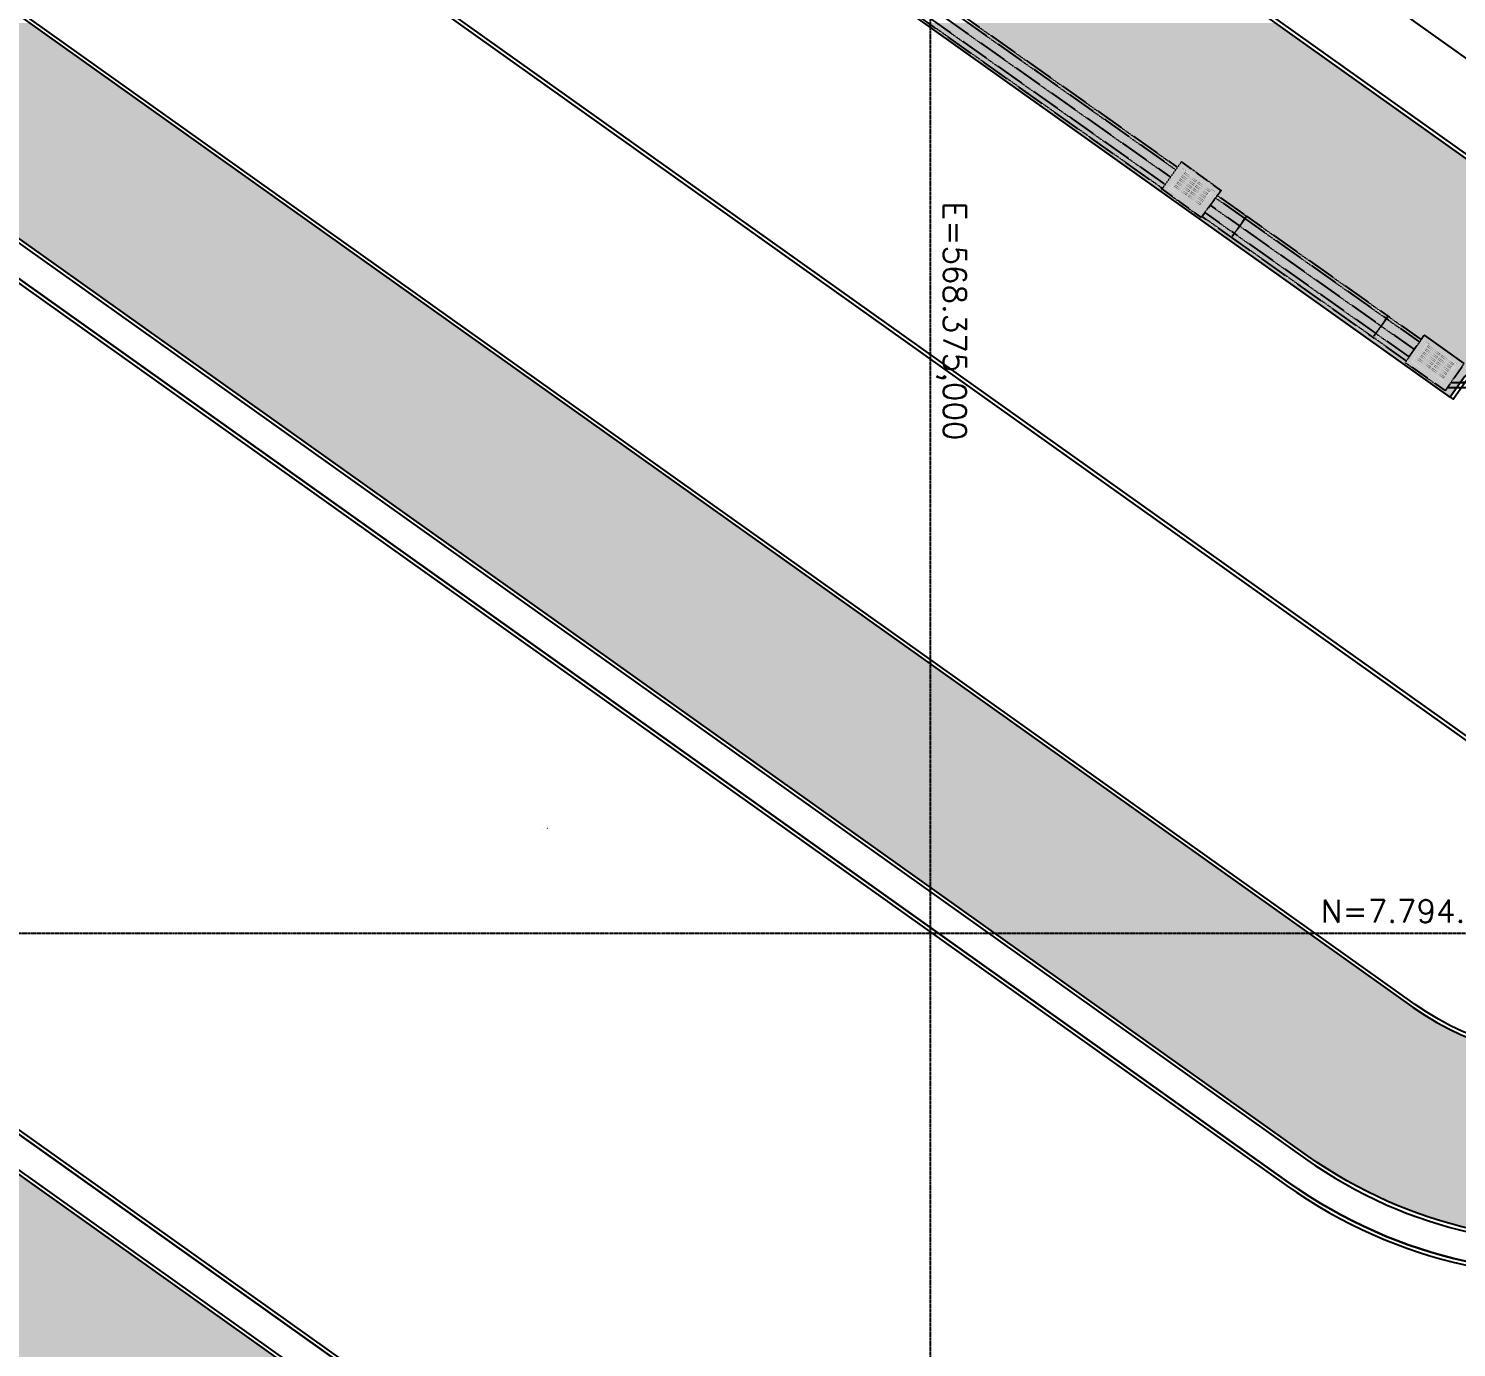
# Model space of a CAD drawing. Header units: millimetres. Extents: x 568263778 to 568582840, y 7794314150 to 7794508983.
# Drawn here: x 568350232 to 568389463, y 7794388614 to 7794424850 of the extents above; entities that cross this region are included whole.
import ezdxf

# ---------------------------------------------------------------- set-up
doc = ezdxf.new("R2010")
doc.units = ezdxf.units.MM
doc.linetypes.add('( Hidden )', pattern=[0.375, 0.25, -0.125])
doc.linetypes.add('CENTER2', pattern=[1.125, 0.75, -0.125, 0.125, -0.125])
for name, color, linetype in [('06-EST-EIXOS', 1, 'CENTER2'), ('11-EST-HACHURAS', 254, 'Continuous'), ('15-EST-FORMAS-VISTA-2', 2, 'Continuous'), ('15-EST-FORMAS-VISTA-3', 3, 'Continuous')]:
    doc.layers.add(name, color=color, linetype=linetype)
doc.styles.add('02 - 1 PARA 250 - 2.5mm', font='romans.shx', dxfattribs={"height": 625})

msp = doc.modelspace()

# ---------------------------------------------------------------- hatches: boundary and pattern name
at = {"layer": '11-EST-HACHURAS'}
h = msp.add_hatch(color=256, dxfattribs=at)
h.dxf.hatch_style = 1
h.paths.add_polyline_path([(568325000, 7794421574.81, 0.26561183), (568325000, 7794406688.33)])
h.paths.add_polyline_path([(568350267.98, 7794425000), (568350000, 7794425000), (568350000, 7794419053.97), (568375000, 7794401264), (568375000, 7794407400.72)])
h.paths.add_polyline_path([(568375000, 7794407400.72), (568375000, 7794401264), (568376776.29, 7794400000), (568385400.13, 7794400000)])
h.paths.add_polyline_path([(568350000, 7794425000), (568338576.53, 7794424909.46, -0.15586103), (568344374.41, 7794423057.14), (568350000, 7794419053.97)])
h = msp.add_hatch(dxfattribs=at)
h.set_pattern_fill('ANSI31', color=256)
h.set_pattern_definition([(45, (262610.6373, 0), (-2.2450640302673, 2.2450640302673), [])])
edge = h.paths.add_edge_path()
edge.add_arc((568407261.71, 7794424879.54), 7696.61, 326.951883, 360.896758)
edge.add_line((568414957.37, 7794425000), (568418944.23, 7794425000))
edge.add_arc((568407196.53, 7794424865.6), 11748.47, -32.729498, 0.655458, ccw=False)
edge.add_line((568417079.73, 7794418513.51), (568411496.23, 7794410690.79))
edge.add_line((568411496.23, 7794410690.79), (568407575.88, 7794403522.6))
edge.add_line((568407575.88, 7794403522.6), (568401119.88, 7794408247.78))
edge.add_line((568401119.88, 7794408247.78), (568396414.96, 7794411593.44))
edge.add_line((568396414.96, 7794411593.44), (568391018.44, 7794415430.96))
edge.add_arc((568390439.83, 7794414607.33), 1006.56, 54.911575, 145.82939)
edge.add_line((568389607.04, 7794415172.67), (568389288.04, 7794414724.03))
edge.add_line((568389288.04, 7794414724.03), (568374847.42, 7794425000))
edge.add_line((568374847.42, 7794425000), (568384496.64, 7794425000))
edge.add_line((568384496.64, 7794425000), (568399769.97, 7794414131.47))
edge.add_arc((568404120.68, 7794420536.43), 7742.88, 235.812773, 317.524165)
edge.add_line((568409831.54, 7794415307.82), (568413713.1, 7794420682.25))
h = msp.add_hatch(color=256, dxfattribs=at)
h.dxf.hatch_style = 1
h.paths.add_polyline_path([(568405069.66, 7794400000), (568400000, 7794400000), (568400000, 7794393976.01, 0.08045209), (568402807.57, 7794396820.56)])
h.paths.add_polyline_path([(568407575.88, 7794403522.6), (568401172.29, 7794408209.42, -0.40574589), (568401829.22, 7794404062.37), (568400000, 7794401489.75), (568400000, 7794400000), (568405069.66, 7794400000)])
h.paths.add_polyline_path([(568400000, 7794401489.75), (568398940.74, 7794400000), (568400000, 7794400000)])
h.paths.add_polyline_path([(568400000, 7794400000), (568398940.74, 7794400000), (568398754.04, 7794399737.42, -0.41474367), (568388273.35, 7794397955.42), (568385400.13, 7794400000), (568376776.29, 7794400000), (568385374.41, 7794393881.59, 0.32304445), (568400000, 7794393976.01)])
h = msp.add_hatch(color=256, dxfattribs=at)
h.dxf.hatch_style = 1
h.paths.add_polyline_path([(568375766.35, 7794375000), (568375000, 7794375000), (568375000, 7794369408.61), (568375986, 7794368706.97), (568378884.94, 7794372780.81)])
h.paths.add_polyline_path([(568375000, 7794375000), (568367142.5, 7794375000), (568375000, 7794369408.61)])
h.paths.add_polyline_path([(568350000, 7794393335.3), (568350000, 7794387198.58), (568367142.5, 7794375000), (568375000, 7794375000), (568375000, 7794375545.33)])
h.paths.add_polyline_path([(568350000, 7794393335.3), (568340634.19, 7794400000), (568332010.35, 7794400000), (568350000, 7794387198.58)])

# ---------------------------------------------------------------- linework, layer by layer
at = {"color": 18, "lineweight": 0, "true_color": 0x000000}
for p, q in [((568364470.03, 7794402878.39), (568364468.78, 7794402878.39)), ((568364486.78, 7794402880.54), (568364485.53, 7794402880.54)), ((568364486.78, 7794402881.24), (568364496.53, 7794402881.22)), ((568364496.53, 7794402881.22), (568364498.24, 7794402881.22)), ((568364498.24, 7794402881.22), (568364499.94, 7794402881.21)), ((568364498.24, 7794402880.62), (568364499.94, 7794402880.61)), ((568364499.94, 7794402881.21), (568364501.05, 7794402881.21)), ((568364499.94, 7794402880.61), (568364501.05, 7794402880.61)), ((568364461.16, 7794402852.41), (568364459.91, 7794402852.41))]:
    msp.add_line(p, q, dxfattribs=at)
msp.add_lwpolyline([(568364353.23, 7794402852.83), (568364353.23, 7794402853.28), (568364353.31, 7794402853.28)], dxfattribs=at)
at = {"layer": '06-EST-EIXOS', "linetype": 'CENTER2', "ltscale": 10}
for p, q in [((568375000, 7794508982.65), (568375000, 7794314150.47)), ((568263778.26, 7794400000), (568503132.72, 7794400000))]:
    msp.add_line(p, q, dxfattribs=at)
at = {"layer": '11-EST-HACHURAS', "color": 250, "linetype": '( Hidden )', "ltscale": 10}
for p, q in [((568381603.27, 7794420769.1, 720895.37), (568373465.6, 7794426520.45, 720875.56)), ((568381603.27, 7794420769.1, 721395.37), (568373465.6, 7794426520.45, 721375.56)), ((568381748.73, 7794420972.44, 720895.37), (568373611.08, 7794426723.77, 720875.56)), ((568381748.73, 7794420972.44, 721395.37), (568373611.08, 7794426723.77, 721375.56)), ((568381457.82, 7794420565.77, 720895.37), (568373320.12, 7794426317.13, 720875.55)), ((568381457.82, 7794420565.77, 721395.37), (568373320.12, 7794426317.13, 721375.55)), ((568383649.45, 7794419629.09, 720900), (568382843.83, 7794420198.47, 720898.04)), ((568383649.45, 7794419629.09, 721400), (568382843.83, 7794420198.47, 721398.04)), ((568383360.88, 7794419220.78, 720900), (568382548.69, 7794419794.79, 720898.02)), ((568383360.88, 7794419220.78, 721400), (568382548.69, 7794419794.79, 721398.02)), ((568383505.16, 7794419424.93, 720900), (568382696.26, 7794419996.63, 720898.03)), ((568383505.16, 7794419424.93, 721400), (568382696.26, 7794419996.63, 721398.03)), ((568383311.36, 7794419150.71, 720820), (568383698.97, 7794419699.16, 720820)), ((568383646.57, 7794419625.01, 720900), (568383363.76, 7794419224.86, 720900)), ((568383646.57, 7794419625.01, 720900), (568383363.76, 7794419224.86, 720900)), ((568383505.16, 7794419424.93, 721400), (568383505.16, 7794419424.93, 721400)), ((568383505.16, 7794419424.93, 721400), (568383505.16, 7794419424.93, 721400)), ((568387392.85, 7794416677.29, 720890.51), (568383505.16, 7794419424.93, 720900)), ((568387392.85, 7794416677.29, 721390.51), (568383505.16, 7794419424.93, 721400)), ((568383649.45, 7794419629.09, 721400), (568383646.57, 7794419625.01, 720900)), ((568383649.45, 7794419629.09, 721400), (568383646.57, 7794419625.01, 720900)), ((568383695.63, 7794419694.42, 721400), (568383649.45, 7794419629.09, 721400)), ((568383695.63, 7794419694.42, 721400), (568383649.45, 7794419629.09, 721400)), ((568387537.14, 7794416881.45, 720890.51), (568383649.45, 7794419629.09, 720900)), ((568387537.14, 7794416881.45, 721390.51), (568383649.45, 7794419629.09, 721400)), ((568383698.97, 7794419699.16, 720820), (568383695.63, 7794419694.42, 721400)), ((568383314.7, 7794419155.44, 721400), (568383311.36, 7794419150.71, 720820)), ((568383360.88, 7794419220.78, 721400), (568383314.7, 7794419155.44, 721400)), ((568383360.88, 7794419220.78, 721400), (568383314.7, 7794419155.44, 721400)), ((568383363.76, 7794419224.86, 720900), (568383360.88, 7794419220.78, 721400)), ((568383363.76, 7794419224.86, 720900), (568383360.88, 7794419220.78, 721400)), ((568387248.56, 7794416473.13, 720890.51), (568383360.88, 7794419220.78, 720900)), ((568387248.56, 7794416473.13, 721390.51), (568383360.88, 7794419220.78, 721400)), ((568387199.04, 7794416403.06, 720810.51), (568387586.66, 7794416951.51, 720810.51)), ((568387534.26, 7794416877.36, 720890.51), (568387251.45, 7794416477.21, 720890.51)), ((568387534.26, 7794416877.36, 720890.51), (568387251.45, 7794416477.21, 720890.51)), ((568387392.85, 7794416677.29, 721390.51), (568387392.85, 7794416677.29, 721390.51)), ((568387392.85, 7794416677.29, 721390.51), (568387392.85, 7794416677.29, 721390.51)), ((568388304.89, 7794416032.7, 720888.17), (568387392.85, 7794416677.29, 720890.51)), ((568388304.89, 7794416032.7, 721388.17), (568387392.85, 7794416677.29, 721390.51)), ((568387537.14, 7794416881.45, 721390.51), (568387534.26, 7794416877.36, 720890.51)), ((568387537.14, 7794416881.45, 721390.51), (568387534.26, 7794416877.36, 720890.51)), ((568387583.32, 7794416946.78, 721390.51), (568387537.14, 7794416881.45, 721390.51)), ((568387583.32, 7794416946.78, 721390.51), (568387537.14, 7794416881.45, 721390.51)), ((568388448.23, 7794416237.53, 720888.09), (568387537.14, 7794416881.45, 720890.51)), ((568388448.23, 7794416237.53, 721388.09), (568387537.14, 7794416881.45, 721390.51)), ((568387586.66, 7794416951.51, 720810.51), (568387583.32, 7794416946.78, 721390.51)), ((568387202.39, 7794416407.8, 721390.51), (568387199.04, 7794416403.06, 720810.51)), ((568387248.56, 7794416473.13, 721390.51), (568387202.39, 7794416407.8, 721390.51)), ((568387248.56, 7794416473.13, 721390.51), (568387202.39, 7794416407.8, 721390.51)), ((568387251.45, 7794416477.21, 720890.51), (568387248.56, 7794416473.13, 721390.51)), ((568387251.45, 7794416477.21, 720890.51), (568387248.56, 7794416473.13, 721390.51)), ((568388161.56, 7794415827.86, 720888.25), (568387248.56, 7794416473.13, 720890.51)), ((568388161.56, 7794415827.86, 721388.25), (568387248.56, 7794416473.13, 721390.51)), ((568391599.92, 7794415141.91, 720880.9), (568389304.53, 7794415117.63, 720885.48)), ((568391599.92, 7794415141.91, 721380.9), (568389304.53, 7794415117.63, 721385.48))]:
    msp.add_line(p, q, dxfattribs=at)
for points in [[(568366020.95, 7794431316.67), (568366757.74, 7794430795.94), (568381382.19, 7794420460.03)], [(568381795.27, 7794421037.51), (568373657.63, 7794426788.83)], [(568388494.09, 7794416303.08), (568387583.32, 7794416946.78), (568383695.63, 7794419694.42), (568382891.06, 7794420263.06)], [(568382471.95, 7794419689.84), (568383285.84, 7794419114.61), (568387173.53, 7794416366.97), (568388087.03, 7794415721.35)], [(568389212.88, 7794414986.65), (568391831.4, 7794415014.35), (568398395.23, 7794410281.24)]]:
    msp.add_lwpolyline(points, dxfattribs=at)
at = {"layer": '11-EST-HACHURAS', "color": 250, "linetype": '( Hidden )', "ltscale": 10, "elevation": 59379.09}
for points in [[(568381363.68, 7794420434.17), (568381907.33, 7794421194.16), (568382993.74, 7794420403.51), (568382448.69, 7794419658.03), (568381362.28, 7794420448.68)], [(568388060.18, 7794415682.98), (568388583.38, 7794416430.68), (568389676.32, 7794415648.96), (568389153.13, 7794414901.26), (568388045.99, 7794415679.63)]]:
    msp.add_lwpolyline(points, dxfattribs=at)
at = {"layer": '11-EST-HACHURAS', "color": 250}
for points in [[(568381943.61, 7794420998.12, 59379.09), (568381942.2, 7794421012.64, 59379.09), (568381545.74, 7794420458.39, 59379.09), (568381559.93, 7794420461.75, 59379.09)], [(568381623.82, 7794420476.86, 59379.09), (568381638.01, 7794420480.22, 59379.09), (568381976.93, 7794420954.02, 59379.09), (568381975.52, 7794420968.53, 59379.09)], [(568382021.63, 7794420942.31, 59379.09), (568382035.82, 7794420945.67, 59379.09), (568381942.2, 7794421012.64, 59379.09), (568381943.61, 7794420998.12, 59379.09)], [(568381975.52, 7794420968.53, 59379.09), (568381976.93, 7794420954.02, 59379.09), (568382757.1, 7794420395.94, 59379.09), (568382771.3, 7794420399.29, 59379.09)], [(568382015.23, 7794420933.37, 59379.09), (568382023.04, 7794420927.79, 59379.09), (568382035.82, 7794420945.67, 59379.09), (568382021.63, 7794420942.31, 59379.09)], [(568381744.87, 7794420538.92, 59379.09), (568381743.46, 7794420553.44, 59379.09), (568381711.49, 7794420508.75, 59379.09), (568381725.68, 7794420512.1, 59379.09)], [(568382064.74, 7794420310.11, 59379.09), (568382078.93, 7794420313.47, 59379.09), (568381743.46, 7794420553.44, 59379.09), (568381744.87, 7794420538.92, 59379.09)], [(568381808.63, 7794420629.26, 59379.09), (568381807.22, 7794420643.78, 59379.09), (568381775.25, 7794420599.08, 59379.09), (568381789.44, 7794420602.44, 59379.09)], [(568381789.44, 7794420602.44, 59379.09), (568381775.25, 7794420599.08, 59379.09), (568382110.72, 7794420359.11, 59379.09), (568382109.31, 7794420373.63, 59379.09)], [(568382128.5, 7794420400.44, 59379.09), (568382142.69, 7794420403.8, 59379.09), (568381807.22, 7794420643.78, 59379.09), (568381808.63, 7794420629.26, 59379.09)], [(568381872.84, 7794420718.06, 59379.09), (568381871.43, 7794420732.58, 59379.09), (568381839.46, 7794420687.88, 59379.09), (568381853.66, 7794420691.24, 59379.09)], [(568381853.66, 7794420691.24, 59379.09), (568381839.46, 7794420687.88, 59379.09), (568382174.93, 7794420447.91, 59379.09), (568382173.53, 7794420462.43, 59379.09)], [(568382192.71, 7794420489.25, 59379.09), (568382206.91, 7794420492.6, 59379.09), (568381871.43, 7794420732.58, 59379.09), (568381872.84, 7794420718.06, 59379.09)], [(568381936.73, 7794420807.49, 59379.09), (568381935.32, 7794420822.01, 59379.09), (568381903.35, 7794420777.32, 59379.09), (568381917.55, 7794420780.67, 59379.09)], [(568381917.55, 7794420780.67, 59379.09), (568381903.35, 7794420777.32, 59379.09), (568382238.83, 7794420537.34, 59379.09), (568382237.42, 7794420551.86, 59379.09)], [(568382256.6, 7794420578.68, 59379.09), (568382270.8, 7794420582.04, 59379.09), (568381935.32, 7794420822.01, 59379.09), (568381936.73, 7794420807.49, 59379.09)], [(568382000.62, 7794420896.93, 59379.09), (568381999.22, 7794420911.45, 59379.09), (568381967.24, 7794420866.75, 59379.09), (568381981.44, 7794420870.11, 59379.09)], [(568381981.44, 7794420870.11, 59379.09), (568381967.24, 7794420866.75, 59379.09), (568382302.72, 7794420626.78, 59379.09), (568382301.31, 7794420641.3, 59379.09)], [(568382320.49, 7794420668.11, 59379.09), (568382334.69, 7794420671.47, 59379.09), (568381999.22, 7794420911.45, 59379.09), (568382000.62, 7794420896.93, 59379.09)], [(568382237.42, 7794420551.86, 59379.09), (568382238.83, 7794420537.34, 59379.09), (568382270.8, 7794420582.04, 59379.09), (568382256.6, 7794420578.68, 59379.09)], [(568382310.81, 7794420539.9, 59379.09), (568382309.4, 7794420554.42, 59379.09), (568382277.43, 7794420509.73, 59379.09), (568382291.63, 7794420513.09, 59379.09)], [(568382301.31, 7794420641.3, 59379.09), (568382302.72, 7794420626.78, 59379.09), (568382334.69, 7794420671.47, 59379.09), (568382320.49, 7794420668.11, 59379.09)], [(568382630.68, 7794420311.09, 59379.09), (568382644.88, 7794420314.45, 59379.09), (568382309.4, 7794420554.42, 59379.09), (568382310.81, 7794420539.9, 59379.09)], [(568382374.7, 7794420629.34, 59379.09), (568382373.3, 7794420643.86, 59379.09), (568382341.32, 7794420599.16, 59379.09), (568382355.52, 7794420602.52, 59379.09)], [(568382355.52, 7794420602.52, 59379.09), (568382341.32, 7794420599.16, 59379.09), (568382676.8, 7794420359.19, 59379.09), (568382675.39, 7794420373.71, 59379.09)], [(568382694.57, 7794420400.52, 59379.09), (568382708.77, 7794420403.88, 59379.09), (568382373.3, 7794420643.86, 59379.09), (568382374.7, 7794420629.34, 59379.09)], [(568381559.93, 7794420461.75, 59379.09), (568381545.74, 7794420458.39, 59379.09), (568382427.33, 7794419827.76, 59379.09), (568382425.92, 7794419842.28, 59379.09)], [(568382419.59, 7794419907.62, 59379.09), (568382418.18, 7794419922.14, 59379.09), (568381638.01, 7794420480.22, 59379.09), (568381623.82, 7794420476.86, 59379.09)], [(568381725.68, 7794420512.1, 59379.09), (568381711.49, 7794420508.75, 59379.09), (568382046.96, 7794420268.77, 59379.09), (568382045.55, 7794420283.29, 59379.09)], [(568382045.55, 7794420283.29, 59379.09), (568382046.96, 7794420268.77, 59379.09), (568382078.93, 7794420313.47, 59379.09), (568382064.74, 7794420310.11, 59379.09)], [(568382118.95, 7794420271.33, 59379.09), (568382117.54, 7794420285.85, 59379.09), (568382085.57, 7794420241.16, 59379.09), (568382099.76, 7794420244.52, 59379.09)], [(568382099.76, 7794420244.52, 59379.09), (568382085.57, 7794420241.16, 59379.09), (568382421.04, 7794420001.18, 59379.09), (568382419.63, 7794420015.7, 59379.09)], [(568382109.31, 7794420373.63, 59379.09), (568382110.72, 7794420359.11, 59379.09), (568382142.69, 7794420403.8, 59379.09), (568382128.5, 7794420400.44, 59379.09)], [(568382438.82, 7794420042.52, 59379.09), (568382453.01, 7794420045.88, 59379.09), (568382117.54, 7794420285.85, 59379.09), (568382118.95, 7794420271.33, 59379.09)], [(568382182.7, 7794420361.67, 59379.09), (568382181.3, 7794420376.19, 59379.09), (568382149.32, 7794420331.49, 59379.09), (568382163.52, 7794420334.85, 59379.09)], [(568382163.52, 7794420334.85, 59379.09), (568382149.32, 7794420331.49, 59379.09), (568382484.8, 7794420091.52, 59379.09), (568382483.39, 7794420106.04, 59379.09)], [(568382173.53, 7794420462.43, 59379.09), (568382174.93, 7794420447.91, 59379.09), (568382206.91, 7794420492.6, 59379.09), (568382192.71, 7794420489.25, 59379.09)], [(568382502.58, 7794420132.86, 59379.09), (568382516.77, 7794420136.21, 59379.09), (568382181.3, 7794420376.19, 59379.09), (568382182.7, 7794420361.67, 59379.09)], [(568382246.92, 7794420450.47, 59379.09), (568382245.51, 7794420464.99, 59379.09), (568382213.54, 7794420420.29, 59379.09), (568382227.74, 7794420423.65, 59379.09)], [(568382227.74, 7794420423.65, 59379.09), (568382213.54, 7794420420.29, 59379.09), (568382549.01, 7794420180.32, 59379.09), (568382547.61, 7794420194.84, 59379.09)], [(568382566.79, 7794420221.66, 59379.09), (568382580.99, 7794420225.02, 59379.09), (568382245.51, 7794420464.99, 59379.09), (568382246.92, 7794420450.47, 59379.09)], [(568382291.63, 7794420513.09, 59379.09), (568382277.43, 7794420509.73, 59379.09), (568382612.9, 7794420269.75, 59379.09), (568382611.5, 7794420284.27, 59379.09)], [(568382708.28, 7794420349.18, 59379.09), (568382694.09, 7794420345.82, 59379.09), (568382355.17, 7794419872.03, 59379.09), (568382356.58, 7794419857.51, 59379.09)], [(568382362.91, 7794419792.17, 59379.09), (568382364.32, 7794419777.65, 59379.09), (568382760.78, 7794420331.9, 59379.09), (568382746.59, 7794420328.54, 59379.09)], [(568382547.61, 7794420194.84, 59379.09), (568382549.01, 7794420180.32, 59379.09), (568382580.99, 7794420225.02, 59379.09), (568382566.79, 7794420221.66, 59379.09)], [(568382611.5, 7794420284.27, 59379.09), (568382612.9, 7794420269.75, 59379.09), (568382644.88, 7794420314.45, 59379.09), (568382630.68, 7794420311.09, 59379.09)], [(568382675.39, 7794420373.71, 59379.09), (568382676.8, 7794420359.19, 59379.09), (568382708.77, 7794420403.88, 59379.09), (568382694.57, 7794420400.52, 59379.09)], [(568382731.59, 7794420434.46, 59379.09), (568382730.18, 7794420448.98, 59379.09), (568382717.39, 7794420431.1, 59379.09), (568382725.19, 7794420425.52, 59379.09)], [(568382774.49, 7794420403.76, 59379.09), (568382780.89, 7794420412.7, 59379.09), (568382730.18, 7794420448.98, 59379.09), (568382731.59, 7794420434.46, 59379.09)], [(568382809.6, 7794420378.65, 59379.09), (568382823.8, 7794420382.01, 59379.09), (568382780.89, 7794420412.7, 59379.09), (568382774.49, 7794420403.76, 59379.09)], [(568382419.63, 7794420015.7, 59379.09), (568382421.04, 7794420001.18, 59379.09), (568382453.01, 7794420045.88, 59379.09), (568382438.82, 7794420042.52, 59379.09)], [(568382483.39, 7794420106.04, 59379.09), (568382484.8, 7794420091.52, 59379.09), (568382516.77, 7794420136.21, 59379.09), (568382502.58, 7794420132.86, 59379.09)], [(568388633.86, 7794416238, 59379.09), (568388632.45, 7794416252.52, 59379.09), (568388235.98, 7794415698.27, 59379.09), (568388250.18, 7794415701.63, 59379.09)], [(568388711.87, 7794416182.19, 59379.09), (568388726.07, 7794416185.55, 59379.09), (568388632.45, 7794416252.52, 59379.09), (568388633.86, 7794416238, 59379.09)], [(568388314.06, 7794415716.74, 59379.09), (568388328.26, 7794415720.1, 59379.09), (568388667.17, 7794416193.89, 59379.09), (568388665.77, 7794416208.41, 59379.09)], [(568388498.87, 7794415869.14, 59379.09), (568388497.46, 7794415883.66, 59379.09), (568388465.49, 7794415838.96, 59379.09), (568388479.69, 7794415842.32, 59379.09)], [(568388479.69, 7794415842.32, 59379.09), (568388465.49, 7794415838.96, 59379.09), (568388800.96, 7794415598.98, 59379.09), (568388799.56, 7794415613.5, 59379.09)], [(568388818.74, 7794415640.32, 59379.09), (568388832.94, 7794415643.68, 59379.09), (568388497.46, 7794415883.66, 59379.09), (568388498.87, 7794415869.14, 59379.09)], [(568388563.09, 7794415957.94, 59379.09), (568388561.68, 7794415972.46, 59379.09), (568388529.7, 7794415927.76, 59379.09), (568388543.9, 7794415931.12, 59379.09)], [(568388543.9, 7794415931.12, 59379.09), (568388529.7, 7794415927.76, 59379.09), (568388865.18, 7794415687.79, 59379.09), (568388863.77, 7794415702.31, 59379.09)], [(568388882.96, 7794415729.12, 59379.09), (568388897.15, 7794415732.48, 59379.09), (568388561.68, 7794415972.46, 59379.09), (568388563.09, 7794415957.94, 59379.09)], [(568388626.98, 7794416047.37, 59379.09), (568388625.57, 7794416061.89, 59379.09), (568388593.6, 7794416017.19, 59379.09), (568388607.79, 7794416020.55, 59379.09)], [(568388607.79, 7794416020.55, 59379.09), (568388593.6, 7794416017.19, 59379.09), (568388929.07, 7794415777.22, 59379.09), (568388927.66, 7794415791.74, 59379.09)], [(568388946.85, 7794415818.56, 59379.09), (568388961.04, 7794415821.92, 59379.09), (568388625.57, 7794416061.89, 59379.09), (568388626.98, 7794416047.37, 59379.09)], [(568388690.87, 7794416136.81, 59379.09), (568388689.46, 7794416151.33, 59379.09), (568388657.49, 7794416106.63, 59379.09), (568388671.68, 7794416109.99, 59379.09)], [(568388671.68, 7794416109.99, 59379.09), (568388657.49, 7794416106.63, 59379.09), (568388992.96, 7794415866.65, 59379.09), (568388991.55, 7794415881.17, 59379.09)], [(568388665.77, 7794416208.41, 59379.09), (568388667.17, 7794416193.89, 59379.09), (568389447.35, 7794415635.81, 59379.09), (568389461.54, 7794415639.17, 59379.09)], [(568389010.74, 7794415907.99, 59379.09), (568389024.93, 7794415911.35, 59379.09), (568388689.46, 7794416151.33, 59379.09), (568388690.87, 7794416136.81, 59379.09)], [(568388705.48, 7794416173.25, 59379.09), (568388713.28, 7794416167.67, 59379.09), (568388726.07, 7794416185.55, 59379.09), (568388711.87, 7794416182.19, 59379.09)], [(568388927.66, 7794415791.74, 59379.09), (568388929.07, 7794415777.22, 59379.09), (568388961.04, 7794415821.92, 59379.09), (568388946.85, 7794415818.56, 59379.09)], [(568388991.55, 7794415881.17, 59379.09), (568388992.96, 7794415866.65, 59379.09), (568389024.93, 7794415911.35, 59379.09), (568389010.74, 7794415907.99, 59379.09)], [(568389064.95, 7794415869.22, 59379.09), (568389063.54, 7794415883.74, 59379.09), (568389031.57, 7794415839.04, 59379.09), (568389045.76, 7794415842.4, 59379.09)], [(568389045.76, 7794415842.4, 59379.09), (568389031.57, 7794415839.04, 59379.09), (568389367.04, 7794415599.06, 59379.09), (568389365.63, 7794415613.58, 59379.09)], [(568389384.82, 7794415640.4, 59379.09), (568389399.01, 7794415643.76, 59379.09), (568389063.54, 7794415883.74, 59379.09), (568389064.95, 7794415869.22, 59379.09)], [(568388250.18, 7794415701.63, 59379.09), (568388235.98, 7794415698.27, 59379.09), (568389117.57, 7794415067.64, 59379.09), (568389116.17, 7794415082.16, 59379.09)], [(568389109.84, 7794415147.5, 59379.09), (568389108.43, 7794415162.02, 59379.09), (568388328.26, 7794415720.1, 59379.09), (568388314.06, 7794415716.74, 59379.09)], [(568388435.11, 7794415778.8, 59379.09), (568388433.71, 7794415793.32, 59379.09), (568388401.73, 7794415748.62, 59379.09), (568388415.93, 7794415751.98, 59379.09)], [(568388415.93, 7794415751.98, 59379.09), (568388401.73, 7794415748.62, 59379.09), (568388737.21, 7794415508.65, 59379.09), (568388735.8, 7794415523.17, 59379.09)], [(568388754.98, 7794415549.99, 59379.09), (568388769.18, 7794415553.35, 59379.09), (568388433.71, 7794415793.32, 59379.09), (568388435.11, 7794415778.8, 59379.09)], [(568388735.8, 7794415523.17, 59379.09), (568388737.21, 7794415508.65, 59379.09), (568388769.18, 7794415553.35, 59379.09), (568388754.98, 7794415549.99, 59379.09)], [(568388809.19, 7794415511.21, 59379.09), (568388807.78, 7794415525.73, 59379.09), (568388775.81, 7794415481.03, 59379.09), (568388790.01, 7794415484.39, 59379.09)], [(568388790.01, 7794415484.39, 59379.09), (568388775.81, 7794415481.03, 59379.09), (568389111.29, 7794415241.06, 59379.09), (568389109.88, 7794415255.58, 59379.09)], [(568388799.56, 7794415613.5, 59379.09), (568388800.96, 7794415598.98, 59379.09), (568388832.94, 7794415643.68, 59379.09), (568388818.74, 7794415640.32, 59379.09)], [(568389129.06, 7794415282.4, 59379.09), (568389143.26, 7794415285.76, 59379.09), (568388807.78, 7794415525.73, 59379.09), (568388809.19, 7794415511.21, 59379.09)], [(568388872.95, 7794415601.55, 59379.09), (568388871.54, 7794415616.07, 59379.09), (568388839.57, 7794415571.37, 59379.09), (568388853.77, 7794415574.73, 59379.09)], [(568388853.77, 7794415574.73, 59379.09), (568388839.57, 7794415571.37, 59379.09), (568389175.04, 7794415331.4, 59379.09), (568389173.64, 7794415345.91, 59379.09)], [(568388863.77, 7794415702.31, 59379.09), (568388865.18, 7794415687.79, 59379.09), (568388897.15, 7794415732.48, 59379.09), (568388882.96, 7794415729.12, 59379.09)], [(568389192.82, 7794415372.73, 59379.09), (568389207.02, 7794415376.09, 59379.09), (568388871.54, 7794415616.07, 59379.09), (568388872.95, 7794415601.55, 59379.09)], [(568388937.16, 7794415690.35, 59379.09), (568388935.76, 7794415704.87, 59379.09), (568388903.78, 7794415660.17, 59379.09), (568388917.98, 7794415663.53, 59379.09)], [(568388917.98, 7794415663.53, 59379.09), (568388903.78, 7794415660.17, 59379.09), (568389239.26, 7794415420.2, 59379.09), (568389237.85, 7794415434.72, 59379.09)], [(568389257.04, 7794415461.53, 59379.09), (568389271.23, 7794415464.89, 59379.09), (568388935.76, 7794415704.87, 59379.09), (568388937.16, 7794415690.35, 59379.09)], [(568389001.06, 7794415779.78, 59379.09), (568388999.65, 7794415794.3, 59379.09), (568388967.68, 7794415749.6, 59379.09), (568388981.87, 7794415752.96, 59379.09)], [(568388981.87, 7794415752.96, 59379.09), (568388967.68, 7794415749.6, 59379.09), (568389303.15, 7794415509.63, 59379.09), (568389301.74, 7794415524.15, 59379.09)], [(568389320.93, 7794415550.97, 59379.09), (568389335.12, 7794415554.33, 59379.09), (568388999.65, 7794415794.3, 59379.09), (568389001.06, 7794415779.78, 59379.09)], [(568389398.53, 7794415589.06, 59379.09), (568389384.33, 7794415585.7, 59379.09), (568389045.41, 7794415111.91, 59379.09), (568389046.82, 7794415097.39, 59379.09)], [(568389053.15, 7794415032.05, 59379.09), (568389054.56, 7794415017.53, 59379.09), (568389451.03, 7794415571.78, 59379.09), (568389436.83, 7794415568.42, 59379.09)], [(568389237.85, 7794415434.72, 59379.09), (568389239.26, 7794415420.2, 59379.09), (568389271.23, 7794415464.89, 59379.09), (568389257.04, 7794415461.53, 59379.09)], [(568389301.74, 7794415524.15, 59379.09), (568389303.15, 7794415509.63, 59379.09), (568389335.12, 7794415554.33, 59379.09), (568389320.93, 7794415550.97, 59379.09)], [(568389365.63, 7794415613.58, 59379.09), (568389367.04, 7794415599.06, 59379.09), (568389399.01, 7794415643.76, 59379.09), (568389384.82, 7794415640.4, 59379.09)], [(568389421.83, 7794415674.34, 59379.09), (568389420.42, 7794415688.86, 59379.09), (568389407.63, 7794415670.98, 59379.09), (568389415.44, 7794415665.4, 59379.09)], [(568389464.74, 7794415643.64, 59379.09), (568389471.13, 7794415652.58, 59379.09), (568389420.42, 7794415688.86, 59379.09), (568389421.83, 7794415674.34, 59379.09)], [(568389109.88, 7794415255.58, 59379.09), (568389111.29, 7794415241.06, 59379.09), (568389143.26, 7794415285.76, 59379.09), (568389129.06, 7794415282.4, 59379.09)], [(568389173.64, 7794415345.91, 59379.09), (568389175.04, 7794415331.4, 59379.09), (568389207.02, 7794415376.09, 59379.09), (568389192.82, 7794415372.73, 59379.09)]]:
    msp.add_solid(points, dxfattribs=at)
at = {"layer": '15-EST-FORMAS-VISTA-3'}
msp.add_line((568389288.04, 7794414724.03), (568358096.43, 7794436920.04), dxfattribs=at)
for points in [[(568350603.03, 7794434397.35), (568353775.5, 7794438855.56, 0.23366825), (568354478.75, 7794443230.81, -0.60072989), (568366780.54, 7794459026.04), (568370615.52, 7794457946.28, 0.07427806), (568377585.58, 7794457321.31, -0.14591494), (568383912.05, 7794455800.04), (568384678.18, 7794455304.5), (568414248.66, 7794434262.1, -0.39310946), (568417079.73, 7794418513.51), (568411496.23, 7794410690.79), (568407575.88, 7794403522.6), (568402806.35, 7794396818.83, -0.41421356), (568385374.41, 7794393881.59), (568344374.41, 7794423057.14, 0.41421356)], [(568399769.97, 7794414131.47, 0.37245003), (568409831.54, 7794415307.82), (568413713.1, 7794420682.25, 0.39725347), (568411827.47, 7794431075.64), (568382431.28, 7794451994.01, 0.18574902), (568377258.64, 7794453290.57, -0.04923712), (568370854.44, 7794453770.73), (568369578.05, 7794454082.06, 0.00873933), (568366074.14, 7794455075.6, 0.77608898), (568360340.12, 7794442189.82), (568364617.64, 7794439145.93), (568399769.97, 7794414131.47)], [(568404499.79, 7794436167.29), (568382373.53, 7794451912.37, 0.18591195), (568377265.92, 7794453190.71, -0.04930008), (568370833.94, 7794453672.8), (568369551.71, 7794453985.56, 0.00873492), (568366052.96, 7794454977.76, 0.77569408), (568360400.18, 7794442269.81), (568364675.62, 7794439227.4), (568392558.26, 7794419386.07)], [(568343796.31, 7794422241.17), (568384794.62, 7794393066.82, 0.41421356), (568403621.12, 7794396239.05), (568408424.92, 7794402990.97), (568412345.15, 7794410158.96), (568414730.97, 7794413509.03), (568417907.29, 7794417951.62, 0.39397413), (568414838.57, 7794435069.66)], [(568414779.59, 7794434988.89, -0.39389229), (568417824.56, 7794418007.84), (568414649.56, 7794413567.11), (568412260.26, 7794410212.14), (568408340.02, 7794403044.14), (568403539.64, 7794396297.03, -0.41421356), (568384852.6, 7794393148.29), (568343854.31, 7794422322.63, 0.41428107)], [(568396357.32, 7794411512.44), (568401064.57, 7794408164.4, -0.41165817), (568401747.59, 7794404120.14), (568398655.07, 7794399770.8, -0.41356025), (568388331.28, 7794398036.93), (568347330.07, 7794427213.34, 0.4141837)], [(568347273.35, 7794427130.98), (568388273.35, 7794397955.42, 0.41356421), (568398736.51, 7794399712.77), (568401829.22, 7794404062.37, 0.41170067), (568401122.7, 7794408245.77), (568396414.96, 7794411593.44)], [(568447653.8, 7794396167.49), (568444443.1, 7794396190.43, 0.07022219), (568442996.37, 7794395994.13), (568422390.67, 7794390755.29, 0.1943033), (568414453.14, 7794385684.31), (568402199.16, 7794368463.97, -0.41375563), (568388393.02, 7794366137.61), (568332284.95, 7794406064.05, -0.41428107), (568329956.79, 7794419871.47), (568330510.34, 7794420649.36, -0.41428107), (568344318.29, 7794422974.34), (568385316.43, 7794393800.11, 0.41421356), (568402887.83, 7794396760.86), (568407660.79, 7794403469.43), (568411581.12, 7794410637.6), (568413279.76, 7794413017.48)], [(568447659.51, 7794396967.47), (568444448.12, 7794396990.41, 0.06980199), (568442789.49, 7794396766.98), (568422218.1, 7794391536.87, 0.19379675), (568413801.32, 7794386148.14), (568401547.35, 7794368927.8, -0.41375563), (568388856.33, 7794366789.79), (568332748.78, 7794406715.86, -0.41428107), (568330608.6, 7794419407.64), (568331162.15, 7794420185.53, -0.41428107), (568343854.31, 7794422322.63), (568384852.6, 7794393148.29, 0.41421356), (568403539.64, 7794396297.03), (568408340.02, 7794403044.14), (568412260.26, 7794410212.14), (568413933.85, 7794412562.13)], [(568396414.96, 7794411593.44), (568391018.44, 7794415430.96, 0.40621431), (568389632.35, 7794415208.27), (568389288.04, 7794414724.03), (568389369.54, 7794414666.09), (568389713.2, 7794415149.42, -0.40578522), (568390960.73, 7794415349.29), (568393096.66, 7794413829.36)], [(568332748.78, 7794406715.86), (568388856.33, 7794366789.79, 0.41375563), (568401547.35, 7794368927.8), (568413801.32, 7794386148.14, -0.19379675), (568422218.1, 7794391536.87), (568442789.49, 7794396766.98, -0.06980199), (568444448.12, 7794396990.41), (568447559.51, 7794396968.19), (568447553.8, 7794396168.21)], [(568447653.8, 7794396167.49), (568447660.22, 7794397067.47), (568444448.76, 7794397090.41, 0.06975535), (568442763.67, 7794396863.6), (568422196.47, 7794391634.55, 0.19373663), (568413719.84, 7794386206.12), (568401465.87, 7794368985.78, -0.41375563), (568388914.25, 7794366871.31), (568332806.76, 7794406797.34, -0.41428107)], [(568332225.11, 7794405983.89), (568388335.04, 7794366056.13, 0.41375563), (568402280.59, 7794368405.93), (568414534.61, 7794385626.33, -0.19437003), (568422412.19, 7794390657.58), (568443022.28, 7794395897.54, -0.07029896), (568444442.83, 7794396090.42), (568447653.08, 7794396067.5)]]:
    msp.add_lwpolyline(points, format="xyb", dxfattribs=at)
for points in [[(568392639.73, 7794419328.09), (568393885.22, 7794421078.35), (568380237.88, 7794430789.82), (568389688.45, 7794444070.52), (568403335.78, 7794434359.05), (568404581.27, 7794436109.31)], [(568349192.77, 7794434140.35), (568396527.2, 7794400457.1), (568401631.14, 7794407629.57), (568401631.14, 7794407629.57), (568401564.75, 7794407708.74), (568396503.7, 7794400596.56), (568349332.25, 7794434163.84)]]:
    msp.add_lwpolyline(points, dxfattribs=at)

# ---------------------------------------------------------------- texts
at = {"layer": '15-EST-FORMAS-VISTA-2', "ltscale": 3, "insert": (568375175.4, 7794413532.21), "char_height": 625, "attachment_point": 9, "rotation": 270, "style": '02 - 1 PARA 250 - 2.5mm'}
msp.add_mtext('E=568.375,000', dxfattribs=at)
at = {"layer": '15-EST-FORMAS-VISTA-2', "ltscale": 3, "insert": (568393188.56, 7794400100), "char_height": 625, "attachment_point": 9, "style": '02 - 1 PARA 250 - 2.5mm'}
msp.add_mtext('N=7.794.400,000', dxfattribs=at)

doc.saveas('drawing.dxf')
